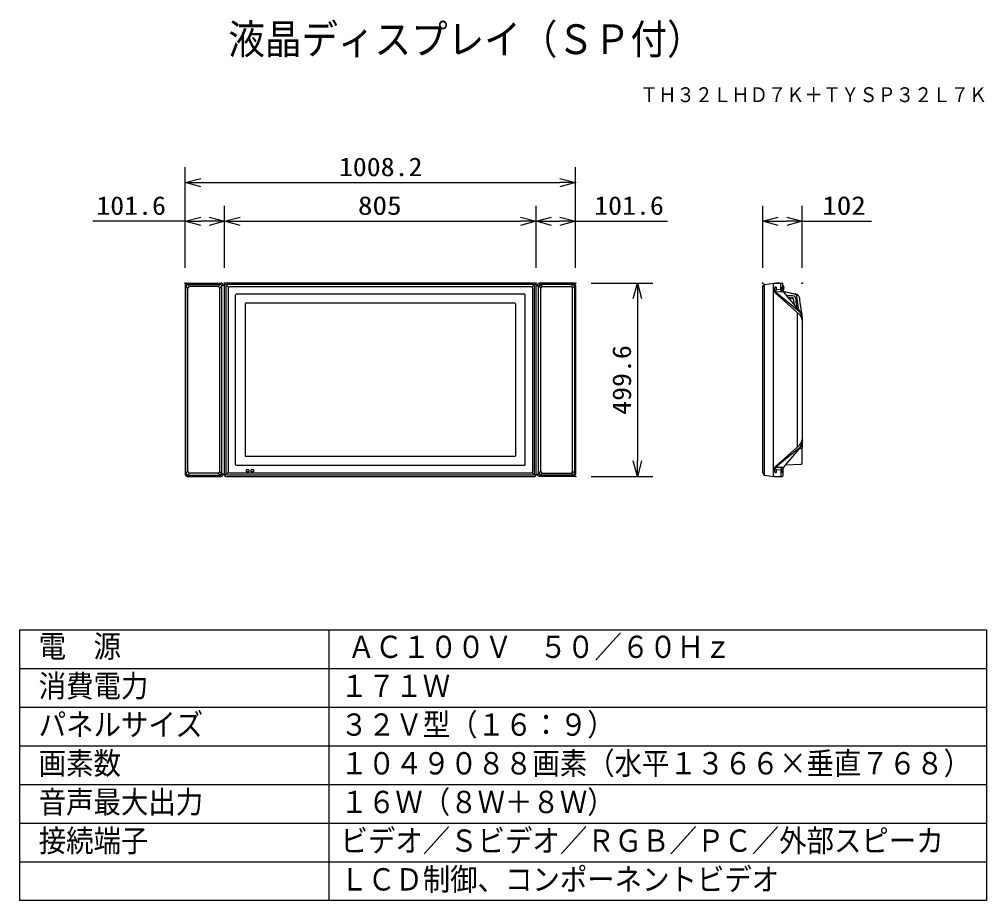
# Model space of a CAD drawing. Units: millimetres, scale not verified. Extents: x -62 to 63, y -56 to 57.
import ezdxf
from ezdxf.enums import TextEntityAlignment as Align

# ---------------------------------------------------------------- set-up
doc = ezdxf.new("R2010")
doc.units = ezdxf.units.MM
doc.header["$LTSCALE"] = 0.190265
doc.header["$PDMODE"] = 32
doc.header["$PDSIZE"] = 0.0951
for name, color, linetype in [('0-0_MOJI1', 2, 'Continuous'), ('0-1_TOUROKU', 1, 'Continuous'), ('0-2_GAIKEI', 1, 'Continuous'), ('0-3_WAKU', 3, 'Continuous'), ('0-4_DEFPOINTS', 7, 'Continuous')]:
    doc.layers.add(name, color=color, linetype=linetype)
doc.styles.add('ＭＳ ゴシック', font='')
doc.styles.get('ＭＳ ゴシック').set_extended_font_data('MS Gothic')

# ---------------------------------------------------------------- blocks, each defined once
blk = doc.blocks.new('_OPEN30')
at = {"layer": '0-4_DEFPOINTS'}
blk.add_line((0, 0), (-1, 0), dxfattribs=at)
blk.add_lwpolyline([(-1, 0.26795), (0, 0), (-1, -0.26795)], dxfattribs=at)

msp = doc.modelspace()

# ---------------------------------------------------------------- linework, layer by layer
at = {"layer": '0-2_GAIKEI', "color": 7}
for p, q in [((-41.0475, 23.1036), (-41.0475, -1.4103)), ((-40.7975, 23.3196), (-36.4077, 23.3196)), ((-36.1577, 23.1093), (-36.2319, 23.0351)), ((-35.9913, 23.0351), (-36.2319, 23.0351)), ((-36.1577, 23.0351), (-36.1577, 23.0696)), ((-35.9675, 23.0155), (-35.9913, 23.0351)), ((-35.9675, -1.4853), (-35.9675, 23.1446)), ((-35.9675, -1.3563), (-35.9675, 23.0155)), ((4.1015, 23.3196), (-35.7925, 23.3196)), ((4.2824, -1.4853), (4.2824, 23.1446)), ((4.2824, 23.0155), (4.3062, 23.0351)), ((4.2824, -1.3563), (4.2824, 23.0155)), ((4.3062, 23.0351), (4.5558, 23.0351)), ((4.4727, 23.0351), (4.4727, 23.0696)), ((9.1124, 23.3196), (4.7227, 23.3196)), ((9.3624, 23.0696), (9.3624, -1.4103)), ((33.5712, 22.8747), (33.7327, 23.1027)), ((33.5712, -1.2155), (33.5712, 22.8747)), ((34.9259, 23.1696), (34.9259, -1.5103)), ((35.7655, 23.3194), (35.3753, 23.3194)), ((36.1656, 22.4867), (36.1656, 23.2696)), ((36.22, 22.2598), (36.3446, 22.2445)), ((36.3446, 22.2445), (37.7868, 21.9336)), ((38.371, 21.2275), (38.3623, 21.3689)), ((-33.3075, 20.6424), (-33.3075, 1.0169)), ((1.5858, 20.7174), (-33.2325, 20.7174)), ((1.6224, 20.6424), (1.6224, 1.0169)), ((38.4364, 20.7826), (38.371, 21.2275)), ((38.6622, 19.2662), (38.4364, 20.7826)), ((38.6712, 18.9471), (38.6712, 1.9594)), ((36.2821, -0.5065), (38.4381, 2.0704)), ((38.3452, 1.9594), (38.6712, 1.9594)), ((38.6712, 0.0834), (38.6712, 1.9594)), ((-33.2325, 0.9419), (1.5858, 0.9419)), ((33.5712, -1.2155), (33.7327, -1.4434)), ((36.1656, -0.8274), (36.1656, -1.6103)), ((38.4821, -0.1163), (36.519, -0.2234)), ((-40.7975, -1.6603), (-36.4077, -1.6603)), ((-35.9913, -1.3758), (-36.2319, -1.3758)), ((-36.1577, -1.3758), (-36.1577, -1.4103)), ((-35.9675, -1.3563), (-35.9913, -1.3758)), ((-35.7925, -1.6603), (4.1015, -1.6603)), ((4.4727, -1.3758), (4.4727, -1.4103)), ((9.1124, -1.6603), (4.7227, -1.6603)), ((33.8349, -1.5053), (34.9718, -1.6603)), ((34.9718, -1.6603), (36.1156, -1.6603))]:
    msp.add_line(p, q, dxfattribs=at)
at = {"layer": '0-2_GAIKEI'}
for p, q in [((-41.0475, 23.1015), (-40.9974, 23.0091)), ((-40.9974, 23.0091), (-40.9634, 22.9475)), ((-40.9678, -1.2416), (-40.9678, 22.9239)), ((-40.9635, 22.947), (-40.6978, 22.6813)), ((-40.848, 23.3053), (-40.8015, 23.215)), ((-40.8015, 23.215), (-40.7676, 23.1509)), ((-40.4982, 22.8815), (-40.7634, 23.1467)), ((-40.7178, 23.1509), (-36.5171, 23.1509)), ((-40.6978, -0.9723), (-40.6978, 22.6834)), ((-36.8414, 22.8815), (-40.4478, 22.8815)), ((-36.5216, 23.1509), (-36.7909, 22.8815)), ((-36.3516, 22.921), (-36.5914, 22.6813)), ((-36.5914, -0.9723), (-36.5914, 22.6834)), ((-36.5173, 23.1509), (-36.3573, 23.3109)), ((-36.3516, 22.921), (-36.3171, 22.921)), ((-36.2677, 23.0056), (-36.3171, 22.9513)), ((-36.3171, 22.921), (-36.3171, 22.9509)), ((-36.3072, -1.3028), (-36.3072, 22.9621)), ((-36.2319, 23.0351), (-36.2677, 23.0056)), ((-35.9205, 23.264), (-35.4426, 22.811)), ((-35.777, -1.2859), (-35.777, 22.9556)), ((3.9128, 23.1306), (-35.602, 23.1306)), ((-35.5014, 22.6802), (-35.5014, -1.0263)), ((3.6725, 22.8552), (-35.3264, 22.8552)), ((4.2354, 23.264), (3.7576, 22.811)), ((3.8163, 22.6802), (3.8163, -1.0263)), ((4.0919, -1.2859), (4.0919, 22.9556)), ((4.478, 23.1207), (4.632, 22.9513)), ((4.6222, -1.3028), (4.6222, 22.9621)), ((4.632, 22.921), (4.632, 22.9509)), ((4.6666, 22.921), (4.632, 22.921)), ((4.6666, 22.921), (4.9106, 22.6771)), ((4.8323, 23.1509), (4.6723, 23.3109)), ((9.0328, 23.1509), (4.8365, 23.1509)), ((4.8365, 23.1509), (5.1102, 22.8772)), ((4.9064, -0.9723), (4.9064, 22.6315)), ((5.1564, 22.8815), (8.7627, 22.8815)), ((8.8132, 22.8815), (9.0784, 23.1467)), ((9.2785, 22.947), (9.0086, 22.6771)), ((9.0127, -0.9723), (9.0127, 22.6315)), ((9.1683, 23.3133), (9.0802, 23.1463)), ((9.3608, 23.0984), (9.2785, 22.9467)), ((9.2828, -1.2416), (9.2828, 22.9239)), ((33.7518, 23.1247), (33.7518, -1.4655)), ((35.9115, 22.4969), (35.9115, 23.3196)), ((36.2844, 22.479), (36.309, 22.5039)), ((36.309, 22.7705), (36.309, 22.73)), ((36.309, 22.7104), (36.309, 22.73)), ((36.309, 22.5939), (36.309, 22.7104)), ((36.309, 22.5939), (36.309, 22.5584)), ((36.309, 22.5039), (36.309, 22.5584)), ((-34.5659, -0.0838), (-34.5659, 21.743)), ((-34.5659, -0.0838), (-34.5659, 21.743)), ((-34.391, 21.9194), (2.7351, 21.9194)), ((-34.391, 21.9194), (2.7351, 21.9194)), ((2.8809, -0.0838), (2.8809, 21.743)), ((2.8809, -0.0838), (2.8809, 21.743)), ((35.1561, 22.4996), (34.9599, 22.4996)), ((36.2714, 22.1792), (35.2183, 22.1571)), ((38.3014, 19.6471), (35.2511, 22.1234)), ((38.3329, 19.2792), (35.2642, 21.9878)), ((36.0978, 22.4735), (35.3214, 22.4968)), ((36.159, 22.479), (36.2844, 22.479)), ((37.7249, 21.8793), (36.2559, 22.2001)), ((36.2821, 22.1658), (38.4381, 19.5889)), ((36.633, 21.7464), (37.4213, 21.7289)), ((37.3802, 21.478), (36.842, 21.4966)), ((37.0611, 21.3778), (37.5362, 21.2789)), ((37.0611, 21.2347), (37.0611, 21.3778)), ((37.4213, 21.7289), (37.5962, 21.6688)), ((37.5289, 21.3476), (37.6341, 20.5498)), ((38.2393, 19.8264), (38.0004, 21.5843)), ((38.051, 2.1313), (38.051, 19.5279)), ((38.6712, 19.192), (38.6622, 19.2662)), ((38.6712, 18.9471), (38.6712, 19.192)), ((38.3014, 2.0122), (35.2511, -0.4642)), ((38.3329, 2.3801), (35.2642, -0.3285)), ((-40.9635, -1.2877), (-40.6978, -1.022)), ((-40.4982, -1.2223), (-40.7634, -1.4874)), ((-36.8414, -1.2223), (-40.4478, -1.2223)), ((-36.5216, -1.4916), (-36.7909, -1.2223)), ((-36.3516, -1.2617), (-36.5914, -1.022)), ((-35.4536, -1.1539), (-35.9469, -1.5611)), ((-35.3264, -1.2013), (3.6725, -1.2013)), ((2.7351, -0.2602), (-34.391, -0.2602)), ((2.7351, -0.2602), (-34.391, -0.2602)), ((-33.1292, -1.0758), (-33.1292, -0.8007)), ((-33.1133, -0.7848), (-32.8291, -0.7848)), ((-32.8291, -1.0848), (-33.1133, -1.0848)), ((-32.8132, -0.8007), (-32.8132, -1.0758)), ((-32.5289, -0.7848), (-32.2377, -0.7848)), ((-32.5289, -0.7848), (-32.5289, -0.8007)), ((-32.5289, -1.0758), (-32.5289, -0.8007)), ((-32.5289, -1.0758), (-32.5289, -1.0848)), ((-32.2377, -1.0848), (-32.5289, -1.0848)), ((-32.229, -0.8007), (-32.229, -1.0758)), ((3.7685, -1.1539), (4.2619, -1.5611)), ((4.6666, -1.2617), (4.9106, -1.0178)), ((4.8365, -1.4916), (5.1102, -1.218)), ((5.1564, -1.2223), (8.7627, -1.2223)), ((8.8089, -1.218), (9.0784, -1.4874)), ((9.2785, -1.2877), (9.0086, -1.0178)), ((35.1561, -0.8403), (34.9599, -0.8403)), ((36.2714, -0.5199), (35.2183, -0.4978)), ((36.0978, -0.8142), (35.3214, -0.8375)), ((35.9115, -0.8377), (35.9115, -1.6603)), ((-41.046, -1.4378), (-40.9634, -1.2883)), ((-40.848, -1.646), (-40.8015, -1.5557)), ((-40.8015, -1.5557), (-40.7676, -1.4916)), ((-40.7178, -1.4916), (-36.5216, -1.4916)), ((-36.5173, -1.4916), (-36.3573, -1.6516)), ((-36.159, -1.4359), (-36.3175, -1.3052)), ((-35.602, -1.4609), (3.9128, -1.4609)), ((4.478, -1.4614), (4.632, -1.292)), ((4.8323, -1.4916), (4.6723, -1.6516)), ((9.0328, -1.4916), (4.8365, -1.4916))]:
    msp.add_line(p, q, dxfattribs=at)
at = {"layer": '0-2_GAIKEI', "color": 7}
for points in [[(33.8349, 23.1646), (34.9718, 23.3196), (36.1156, 23.3196)], [(38.1963, 21.6936), (38.1363, 21.743), (38.0461, 21.8189), (37.9615, 21.8684), (37.8468, 21.9194), (37.7868, 21.9336)], [(38.3623, 21.3689), (38.3464, 21.4182), (38.3109, 21.4943), (38.2864, 21.5684), (38.2367, 21.6284), (38.1963, 21.6936), (38.1363, 21.743)], [(4.2824, -1.3563), (4.3062, -1.3758), (4.5558, -1.3758)]]:
    msp.add_lwpolyline(points, dxfattribs=at)
at = {"layer": '0-2_GAIKEI'}
for points in [[(36.309, 22.7705), (36.309, 22.8799), (36.2844, 22.9099), (36.1656, 22.9099)], [(-34.5659, 21.743), (-34.5163, 21.8684), (-34.391, 21.9194)], [(-34.5659, 21.743), (-34.5163, 21.8684), (-34.391, 21.9194)], [(2.8809, 21.743), (2.8313, 21.8684), (2.7059, 21.9194)], [(2.8809, 21.743), (2.8313, 21.8684), (2.7059, 21.9194)], [(37.5962, 21.6688), (37.7708, 21.4692), (37.7954, 21.3794)], [(38.0004, 21.5843), (38.0004, 21.6091), (37.9757, 21.6691), (37.9406, 21.7345), (37.8998, 21.7786), (37.8504, 21.8333), (37.7904, 21.8685), (37.7249, 21.8793)], [(37.7954, 21.3794), (37.8363, 21.1286), (37.8714, 20.878), (37.8962, 20.6431), (37.9369, 20.3925), (37.9713, 20.1468)], [(-34.391, -0.2602), (-34.5163, -0.2092), (-34.5659, -0.0838)], [(-34.391, -0.2602), (-34.5163, -0.2092), (-34.5659, -0.0838)], [(-33.1133, -0.7848), (-33.1292, -0.7848), (-33.1292, -0.8007)], [(-33.1292, -1.0758), (-33.1292, -1.0848), (-33.1133, -1.0848)], [(-32.8132, -0.8007), (-32.8132, -0.7848), (-32.8291, -0.7848)], [(-32.8291, -1.0848), (-32.8132, -1.0848), (-32.8132, -1.0758)], [(-32.229, -0.8007), (-32.229, -0.7848), (-32.2377, -0.7848)], [(2.7059, -0.2602), (2.8313, -0.2092), (2.8809, -0.0838)], [(2.7059, -0.2602), (2.8313, -0.2092), (2.8809, -0.0838)], [(-36.3516, -1.2617), (-36.3171, -1.2617), (-36.3171, -1.2916)], [(4.6666, -1.2617), (4.632, -1.2617), (4.632, -1.2916)], [(9.1672, -1.6542), (9.1164, -1.5557), (9.0826, -1.4916)], [(9.3608, -1.4391), (9.3124, -1.3499), (9.2784, -1.2883)]]:
    msp.add_lwpolyline(points, dxfattribs=at)
at = {"layer": '0-2_GAIKEI', "color": 7}
for centre, radius, start, end in [((-40.7975, 23.0696), 0.25, 90, 180), ((-36.4077, 23.0696), 0.25, 0, 90), ((-35.7925, 23.1446), 0.175, 90, 180), ((4.1074, 23.1446), 0.175, 0, 90), ((4.7227, 23.0696), 0.25, 90, 180), ((9.1124, 23.0696), 0.25, 0, 90), ((33.8551, 23.016), 0.15, 97.76186, 144.67639), ((35.0759, 23.1696), 0.15, 90, 180), ((36.1156, 23.2696), 0.05, 0, 90), ((36.6656, 22.4867), 0.5, 180, 219.9242), ((-33.2325, 20.6424), 0.075, 90, 180), ((1.5474, 20.6424), 0.075, 0, 90), ((37.6712, 2.7121), 1, 320.0758, 0), ((-33.2325, 1.0169), 0.075, 180, 270), ((1.5474, 1.0169), 0.075, 270, 0), ((38.4712, 0.0834), 0.2, 273.12406, 0), ((36.6656, -0.8274), 0.5, 140.0758, 180), ((-40.7975, -1.4103), 0.25, 180, 270), ((-36.4077, -1.4103), 0.25, 270, 0), ((-35.7925, -1.4853), 0.175, 180, 270), ((4.1074, -1.4853), 0.175, 270, 0), ((4.7227, -1.4103), 0.25, 180, 270), ((9.1124, -1.4103), 0.25, 270, 0), ((33.8551, -1.3567), 0.15, 215.32361, 262.23814), ((35.0759, -1.5103), 0.15, 180, 270), ((36.1156, -1.6103), 0.05, 270, 0)]:
    msp.add_arc(centre, radius, start, end, dxfattribs=at)
at = {"layer": '0-2_GAIKEI'}
for centre, radius, start, end in [((-40.7178, 22.9009), 0.25, 90, 180), ((-40.4478, 22.6315), 0.25, 90, 180), ((-36.8414, 22.6315), 0.25, 0, 90), ((-36.5171, 22.9509), 0.2, 0, 90), ((-35.602, 22.9556), 0.175, 90, 180), ((-35.3264, 22.6802), 0.175, 90, 180), ((3.6413, 22.6802), 0.175, 0, 90), ((3.9169, 22.9556), 0.175, 0, 90), ((4.832, 22.9509), 0.2, 90, 180), ((5.1564, 22.6315), 0.25, 90, 180), ((8.7627, 22.6315), 0.25, 0, 90), ((9.0328, 22.9009), 0.25, 0, 90), ((35.9259, 22.8637), 1, 180, 230.93344), ((35.9259, 22.7376), 1, 180, 228.57096), ((36.3695, 22.4655), 0.4591, 176.07934, 219.49584), ((37.3802, 21.328), 0.15, 7.51102, 90), ((37.6712, 18.8707), 1, 0, 50.93344), ((37.6712, 18.5294), 1, 0, 48.57096), ((37.6712, 18.9471), 1, 0, 39.9242), ((37.6712, 2.7886), 1, 309.06656, 0), ((37.6712, 3.1299), 1, 311.42904, 0), ((-40.7178, -1.2416), 0.25, 180, 270), ((-40.4478, -0.9723), 0.25, 180, 270), ((-36.8414, -0.9723), 0.25, 270, 0), ((-35.3264, -1.0263), 0.175, 180, 270), ((3.6413, -1.0263), 0.175, 270, 0), ((5.1564, -0.9723), 0.25, 180, 270), ((8.7627, -0.9723), 0.25, 270, 0), ((9.0328, -1.2416), 0.25, 270, 0), ((35.9259, -1.0783), 1, 131.42904, 180), ((35.9259, -1.2044), 1, 129.06656, 180), ((36.3695, -0.8063), 0.4591, 140.50416, 183.92066), ((-36.5171, -1.2916), 0.2, 270, 0), ((-35.602, -1.2859), 0.175, 180, 270), ((3.9169, -1.2859), 0.175, 270, 0), ((4.832, -1.2916), 0.2, 180, 270)]:
    msp.add_arc(centre, radius, start, end, dxfattribs=at)
for centre, major_axis, ratio in [((35.2389, 22.5974), (0, -0.279), 0.317037), ((36.1261, 22.5891), (0, 0.2741), 0.11559), ((35.2389, -0.9382), (0, 0.279), 0.317037), ((36.1261, -0.9298), (0, -0.2741), 0.11559)]:
    msp.add_ellipse(centre, major_axis=major_axis, ratio=ratio, dxfattribs=at)
at = {"layer": '0-3_WAKU'}
for p, q in [((-41.0475, 25.3196), (-41.0475, 38.3196)), ((9.3624, 25.3196), (9.3624, 38.3196)), ((-39.0475, 36.3196), (7.3624, 36.3196)), ((-41.0475, 25.3196), (-41.0475, 33.3196)), ((-35.9675, 25.3196), (-35.9675, 33.3196)), ((-35.9675, 25.3196), (-35.9675, 33.3196)), ((4.2824, 25.3196), (4.2824, 33.3196)), ((4.2824, 25.3196), (4.2824, 33.3196)), ((9.3624, 25.3196), (9.3624, 33.3196)), ((33.5712, 25.3196), (33.5712, 33.3196)), ((38.6712, 25.3196), (38.6712, 33.3196)), ((-41.0475, 31.3196), (-52.976, 31.3196)), ((-37.9675, 31.3196), (-39.0475, 31.3196)), ((-33.9675, 31.3196), (2.2824, 31.3196)), ((6.2824, 31.3196), (7.3624, 31.3196)), ((9.3624, 31.3196), (21.291, 31.3196)), ((35.5712, 31.3196), (36.6712, 31.3196)), ((38.6712, 31.3196), (47.6235, 31.3196)), ((11.3881, 23.3196), (19.3881, 23.3196)), ((17.3881, 21.3196), (17.3881, 0.3397)), ((11.3881, -1.6603), (19.3881, -1.6603))]:
    msp.add_line(p, q, dxfattribs=at)
at = {"layer": '0-3_WAKU', "color": 4}
for p, q in [((-62.4859, -21.4922), (62.5138, -21.4922)), ((-62.4859, -21.4922), (-62.4859, -56.4921)), ((-22.486, -21.4922), (-22.486, -56.4921)), ((62.5138, -21.4922), (62.5138, -56.4921)), ((62.5138, -56.4921), (-62.4859, -56.4921))]:
    msp.add_line(p, q, dxfattribs=at)
at = {"layer": '0-3_WAKU', "color": 1}
for p, q in [((-62.4859, -26.4922), (62.5138, -26.4922)), ((-62.4859, -31.4922), (62.5138, -31.4922)), ((-62.4859, -36.4921), (62.5138, -36.4921)), ((-62.4859, -41.4921), (62.5138, -41.4921)), ((-62.4859, -46.4921), (62.5138, -46.4921)), ((-62.4859, -51.4921), (62.5138, -51.4921))]:
    msp.add_line(p, q, dxfattribs=at)
at = {"layer": '0-4_DEFPOINTS'}
for p in [(9.3624, 36.3196), (-41.0475, 31.3196), (4.2824, 31.3196), (9.3624, 31.3196), (38.6712, 31.3196), (-41.0475, 23.3196), (-35.9675, 23.3196), (-35.9675, 23.3196), (4.2824, 23.3196), (4.2824, 23.3196), (9.3624, 23.3196), (9.3624, 23.3196), (9.3881, 23.3196), (33.5712, 23.3196), (38.6712, 23.3196), (9.3881, -1.6603), (17.3881, -1.6603)]:
    msp.add_point(p, dxfattribs=at)

# ---------------------------------------------------------------- block references
at = {"layer": '0-3_WAKU', "xscale": 2, "yscale": 2}
for p, rotation in [((-41.0475, 36.3196), 180), ((-41.0475, 31.3196), 180), ((-35.9675, 31.3196), 180), ((4.2824, 31.3196), 180), ((33.5712, 31.3196), 180), ((17.3881, 23.3196), 90), ((17.3881, -1.6603), 270)]:
    msp.add_blockref('_OPEN30', p, dxfattribs=dict(at, rotation=rotation))
for p in [(9.3624, 36.3196), (-35.9675, 31.3196), (4.2824, 31.3196), (9.3624, 31.3196), (38.6712, 31.3196)]:
    msp.add_blockref('_OPEN30', p, dxfattribs=at)

# ---------------------------------------------------------------- texts
at = {"layer": '0-0_MOJI1', "style": 'ＭＳ ゴシック', "width": 0.9}
for s, height, p in [('液晶ディスプレイ（ＳＰ付）', 3.849, (-35.4859, 51.7675)), ('電\u3000源', 2.886, (-59.9859, -25.9222)), ('ＡＣ１００Ｖ\u3000５０／６０Ｈｚ ', 2.886, (-20.0554, -25.991)), ('消費電力', 2.886, (-59.9859, -31.0473)), ('１７１Ｗ', 2.886, (-20.986, -31.0473)), ('パネルサイズ', 2.886, (-59.9859, -36.0473)), ('３２Ｖ型（１６：９）', 2.886, (-20.986, -36.0473)), ('画素数', 2.886, (-59.9859, -41.0473)), ('１０４９０８８画素（水平１３６６×垂直７６８）', 2.886, (-20.986, -41.0473)), ('音声最大出力', 2.886, (-59.9859, -46.0472)), ('１６Ｗ（８Ｗ＋８Ｗ）', 2.886, (-20.986, -46.0472)), ('接続端子', 2.886, (-59.9859, -51.0472)), ('ビデオ／Ｓビデオ／ＲＧＢ／ＰＣ／外部スピーカ', 2.886, (-20.986, -51.0472)), ('ＬＣＤ制御、コンポーネントビデオ', 2.886, (-20.986, -56.0472))]:
    msp.add_text(s, height=height, dxfattribs=at).set_placement(p, align=Align.BOTTOM_LEFT)
at = {"layer": '0-1_TOUROKU', "style": 'ＭＳ ゴシック', "width": 0.9}
msp.add_text('ＴＨ３２ＬＨＤ７Ｋ＋ＴＹＳＰ３２Ｌ７Ｋ', height=1.924, dxfattribs=at).set_placement((17.7139, 46.1376), align=Align.BOTTOM_LEFT)
at = {"layer": '0-3_WAKU', "style": 'ＭＳ ゴシック'}
for s, width, p in [('1008.2', 1.1, (-21.1903, 36.4292)), ('101.6', 1.1, (-52.5393, 31.4292)), ('805', 1.15, (-18.7296, 31.4292)), ('101.6', 1.1, (11.7992, 31.4292)), ('102', 1.15, (41.2602, 31.4292))]:
    msp.add_text(s, height=2.405, dxfattribs=dict(at, width=width)).set_placement(p, align=Align.BOTTOM_LEFT)
at = {"layer": '0-3_WAKU', "style": 'ＭＳ ゴシック', "width": 1.1}
msp.add_text('499.6', height=2.405, rotation=90, dxfattribs=at).set_placement((17.2785, 6.3021), align=Align.BOTTOM_LEFT)

doc.saveas('drawing.dxf')
